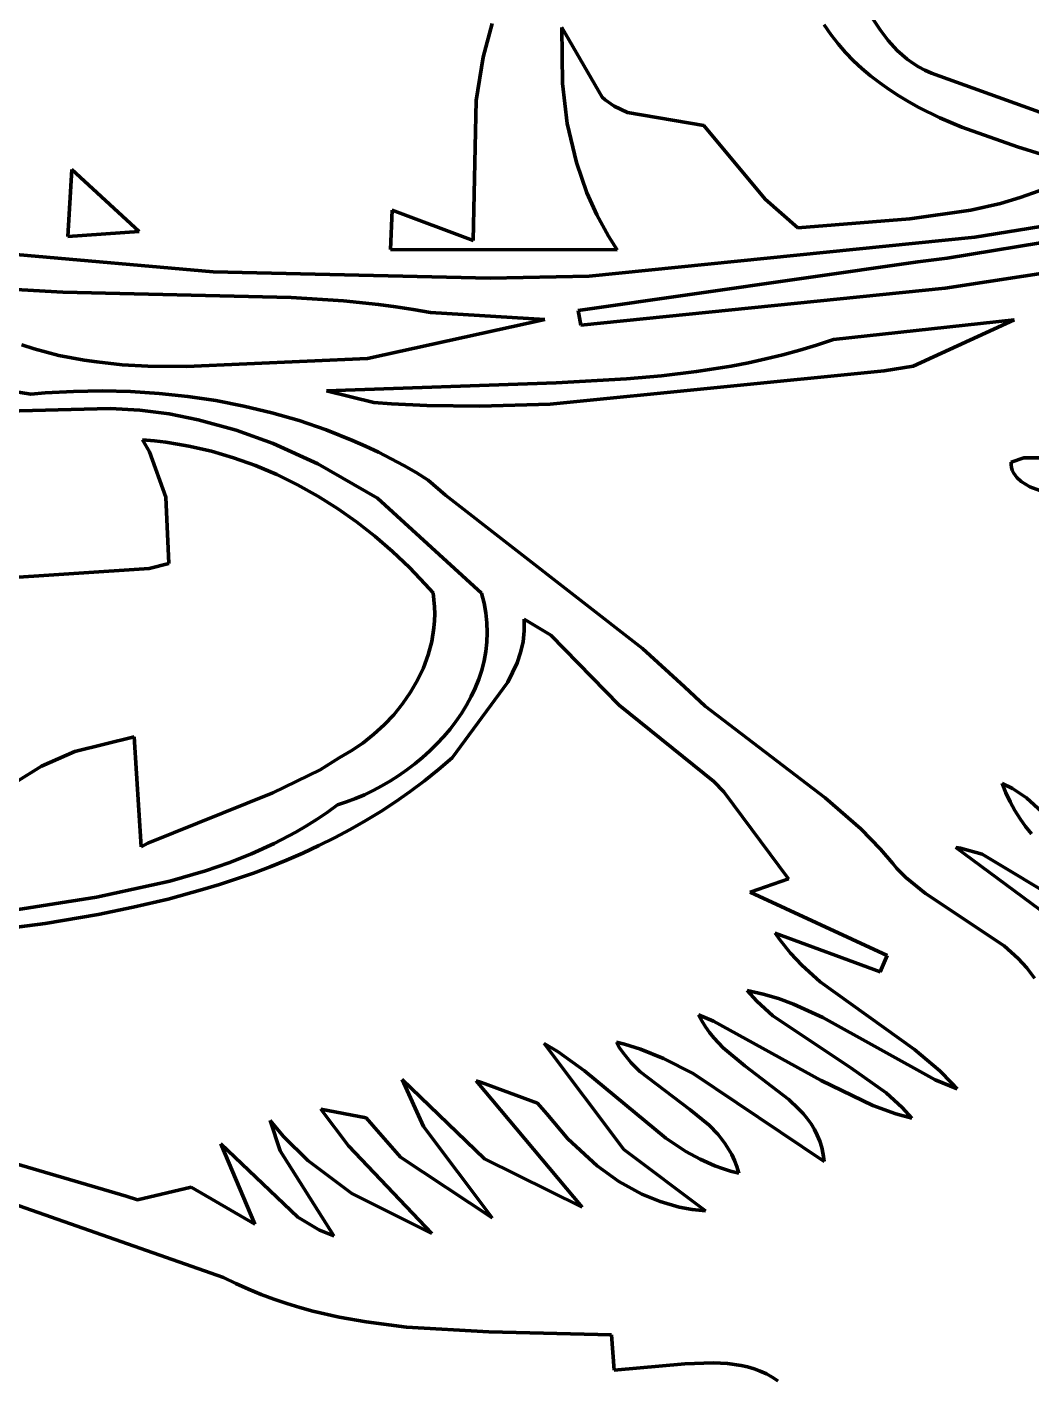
# Model space of a CAD drawing. Header units: millimetres. Extents: x 0 to 7.9, y 0 to 11.
# Drawn here: x 3.928 to 4.8, y 8.163 to 9.336 of the extents above; entities that cross this region are included whole.
import ezdxf

# ---------------------------------------------------------------- set-up
doc = ezdxf.new("R2010")
doc.units = ezdxf.units.MM
doc.layers.add('color#020202ff', color=7, linetype='CONTINUOUS', lineweight=100)
doc.layers.add('color#fefefeff', color=7, linetype='CONTINUOUS', lineweight=100)

msp = doc.modelspace()

# ---------------------------------------------------------------- linework, layer by layer
at = {"layer": 'color#020202ff'}
for p, q in [((4.6627, 9.3437), (4.669, 9.3339)), ((4.3317, 9.3395), (4.3241, 9.3102)), ((4.3928, 9.2873), (4.3922, 9.3362)), ((4.3922, 9.3362), (4.4275, 9.2756)), ((4.6262, 9.3299), (4.6204, 9.3383)), ((4.6324, 9.3219), (4.6262, 9.3299)), ((4.669, 9.3339), (4.676, 9.3247)), ((4.6389, 9.3143), (4.6324, 9.3219)), ((4.676, 9.3247), (4.6838, 9.3162)), ((4.6838, 9.3162), (4.6881, 9.3123)), ((4.3241, 9.3102), (4.318, 9.2728)), ((4.6459, 9.3072), (4.6389, 9.3143)), ((4.6531, 9.3004), (4.6459, 9.3072)), ((4.6881, 9.3123), (4.6926, 9.3086)), ((4.6926, 9.3086), (4.6974, 9.3052)), ((4.6974, 9.3052), (4.7024, 9.302)), ((4.6607, 9.294), (4.6531, 9.3004)), ((4.6686, 9.2879), (4.6607, 9.294)), ((4.7024, 9.302), (4.7078, 9.299)), ((4.7078, 9.299), (4.7135, 9.2964)), ((4.7135, 9.2964), (4.8607, 9.2434)), ((4.3971, 9.2526), (4.3928, 9.2873)), ((4.6768, 9.2822), (4.6686, 9.2879)), ((4.6852, 9.2767), (4.6768, 9.2822)), ((4.318, 9.2728), (4.3152, 9.1512)), ((4.4275, 9.2756), (4.43, 9.2733)), ((4.43, 9.2733), (4.4379, 9.2676)), ((4.6938, 9.2716), (4.6852, 9.2767)), ((4.7027, 9.2667), (4.6938, 9.2716)), ((4.4379, 9.2676), (4.4493, 9.2623)), ((4.4493, 9.2623), (4.5157, 9.2509)), ((4.721, 9.2577), (4.7027, 9.2667)), ((4.7399, 9.2496), (4.721, 9.2577)), ((4.405, 9.2187), (4.3971, 9.2526)), ((4.5157, 9.2509), (4.5692, 9.1869)), ((4.7885, 9.2323), (4.7399, 9.2496)), ((4.8467, 9.2144), (4.7885, 9.2323)), ((3.9665, 9.2126), (3.9631, 9.1544)), ((4.0249, 9.1588), (3.9665, 9.2126)), ((4.4141, 9.1924), (4.405, 9.2187)), ((4.4227, 9.1733), (4.4141, 9.1924)), ((4.7737, 9.1833), (4.7906, 9.1883)), ((4.7906, 9.1883), (4.8071, 9.1943)), ((4.245, 9.1773), (4.2434, 9.1433)), ((4.3152, 9.1512), (4.245, 9.1773)), ((4.5692, 9.1869), (4.5974, 9.1622)), ((4.6949, 9.1699), (4.7478, 9.1774)), ((4.7478, 9.1774), (4.7737, 9.1833)), ((4.4328, 9.1549), (4.4227, 9.1733)), ((4.5974, 9.1622), (4.6949, 9.1699)), ((4.7272, 9.1356), (4.9549, 9.1735)), ((4.8176, 9.1648), (4.7512, 9.1539)), ((3.9631, 9.1544), (4.0249, 9.1588)), ((4.7512, 9.1539), (4.416, 9.1202)), ((4.4405, 9.1431), (4.4328, 9.1549)), ((5.0103, 9.1531), (4.7254, 9.1096)), ((4.2434, 9.1433), (4.4405, 9.1431)), ((4.0894, 9.1238), (3.9182, 9.1389)), ((4.4065, 9.0903), (4.7017, 9.1324)), ((4.7017, 9.1324), (4.7272, 9.1356)), ((4.3301, 9.1184), (4.0894, 9.1238)), ((4.416, 9.1202), (4.3301, 9.1184)), ((3.9128, 9.1089), (3.9585, 9.1061)), ((3.9585, 9.1061), (4.1571, 9.1016)), ((4.7254, 9.1096), (4.4088, 9.0774)), ((4.1571, 9.1016), (4.2027, 9.0986)), ((4.2027, 9.0986), (4.233, 9.0954)), ((4.233, 9.0954), (4.2481, 9.0934)), ((4.2481, 9.0934), (4.2631, 9.0911)), ((4.3776, 9.0825), (4.2235, 9.0486)), ((4.2631, 9.0911), (4.2782, 9.0884)), ((4.2782, 9.0884), (4.3776, 9.0825)), ((4.4088, 9.0774), (4.4065, 9.0903)), ((4.6284, 9.065), (4.7854, 9.0821)), ((4.7854, 9.0821), (4.6977, 9.0418)), ((3.9338, 9.057), (3.9231, 9.0604)), ((4.5991, 9.0558), (4.6138, 9.0602)), ((4.6138, 9.0602), (4.6284, 9.065)), ((3.9445, 9.054), (3.9338, 9.057)), ((3.9553, 9.0513), (3.9445, 9.054)), ((3.9662, 9.0491), (3.9553, 9.0513)), ((3.9772, 9.0472), (3.9662, 9.0491)), ((3.9882, 9.0456), (3.9772, 9.0472)), ((4.2235, 9.0486), (4.0662, 9.0416)), ((4.5546, 9.0449), (4.5695, 9.0482)), ((4.5695, 9.0482), (4.5843, 9.0518)), ((4.5843, 9.0518), (4.5991, 9.0558)), ((3.796, 9.0389), (3.9309, 9.0176)), ((4.0103, 9.0432), (3.9882, 9.0456)), ((4.0326, 9.042), (4.0103, 9.0432)), ((4.0662, 9.0416), (4.0326, 9.042)), ((4.6725, 9.038), (4.3823, 9.009)), ((4.4791, 9.0335), (4.5095, 9.0372)), ((4.5095, 9.0372), (4.5396, 9.042)), ((4.5396, 9.042), (4.5546, 9.0449)), ((4.6977, 9.0418), (4.6725, 9.038)), ((4.1879, 9.0205), (4.3873, 9.0274)), ((4.3873, 9.0274), (4.4486, 9.0308)), ((4.4486, 9.0308), (4.4791, 9.0335)), ((3.9309, 9.0176), (3.9432, 9.0187)), ((3.9432, 9.0187), (3.968, 9.02)), ((3.968, 9.02), (3.9928, 9.0204)), ((3.9928, 9.0204), (4.0176, 9.0198)), ((4.0176, 9.0198), (4.0424, 9.0182)), ((4.0424, 9.0182), (4.0672, 9.0156)), ((4.0672, 9.0156), (4.0917, 9.012)), ((4.0917, 9.012), (4.1161, 9.0073)), ((4.2289, 9.0103), (4.1879, 9.0205)), ((3.9999, 9.0052), (3.7267, 8.9979)), ((4.0257, 9.0037), (3.9999, 9.0052)), ((4.0511, 9.0004), (4.0257, 9.0037)), ((4.0763, 8.9954), (4.0511, 9.0004)), ((4.1161, 9.0073), (4.1402, 9.0015)), ((4.1402, 9.0015), (4.1641, 8.9946)), ((4.2443, 9.0092), (4.2289, 9.0103)), ((4.275, 9.0078), (4.2443, 9.0092)), ((4.321, 9.0072), (4.275, 9.0078)), ((4.3823, 9.009), (4.321, 9.0072)), ((4.1092, 8.9863), (4.0763, 8.9954)), ((4.1641, 8.9946), (4.1875, 8.9866)), ((4.0339, 8.9676), (4.028, 8.9778)), ((4.028, 8.9778), (4.0382, 8.977)), ((4.0382, 8.977), (4.0482, 8.9758)), ((4.1414, 8.9747), (4.1092, 8.9863)), ((4.1875, 8.9866), (4.2105, 8.9774)), ((4.2105, 8.9774), (4.2218, 8.9724)), ((4.0481, 8.9281), (4.0339, 8.9676)), ((4.0482, 8.9758), (4.0582, 8.9743)), ((4.0582, 8.9743), (4.0682, 8.9725)), ((4.0682, 8.9725), (4.0878, 8.968)), ((4.0878, 8.968), (4.1071, 8.9624)), ((4.1803, 8.957), (4.1414, 8.9747)), ((4.2218, 8.9724), (4.233, 8.9671)), ((4.233, 8.9671), (4.2441, 8.9615)), ((4.1071, 8.9624), (4.1261, 8.9556)), ((4.1261, 8.9556), (4.1446, 8.9477)), ((4.2321, 8.9272), (4.1803, 8.957)), ((4.2441, 8.9615), (4.255, 8.9556)), ((4.255, 8.9556), (4.2657, 8.9495)), ((4.7828, 8.9561), (4.7829, 8.9585)), ((4.7831, 8.9538), (4.7828, 8.9561)), ((4.7829, 8.9585), (4.7938, 8.9623)), ((4.7838, 8.9516), (4.7831, 8.9538)), ((4.7938, 8.9623), (4.8106, 8.9623)), ((4.1446, 8.9477), (4.1627, 8.9388)), ((4.2657, 8.9495), (4.2763, 8.943)), ((4.2763, 8.943), (4.2912, 8.93)), ((4.7848, 8.9494), (4.7838, 8.9516)), ((4.7877, 8.9453), (4.7848, 8.9494)), ((4.7917, 8.9417), (4.7877, 8.9453)), ((4.7992, 8.9371), (4.7917, 8.9417)), ((4.1627, 8.9388), (4.1803, 8.929)), ((4.2912, 8.93), (4.4625, 8.7967)), ((4.8079, 8.9338), (4.7992, 8.9371)), ((4.0508, 8.8706), (4.0481, 8.9281)), ((4.1803, 8.929), (4.1974, 8.9182)), ((4.1974, 8.9182), (4.214, 8.9066)), ((4.3224, 8.8449), (4.2321, 8.9272)), ((4.214, 8.9066), (4.2299, 8.8942)), ((4.2299, 8.8942), (4.2452, 8.881)), ((4.0337, 8.8663), (4.0508, 8.8706)), ((4.2452, 8.881), (4.2598, 8.8671)), ((3.8828, 8.8562), (4.0337, 8.8663)), ((4.2598, 8.8671), (4.2737, 8.8526)), ((4.2737, 8.8526), (4.2804, 8.8451)), ((4.2804, 8.8451), (4.2812, 8.8389)), ((4.2812, 8.8389), (4.2817, 8.8328)), ((4.3247, 8.8362), (4.3224, 8.8449)), ((4.3263, 8.8276), (4.3247, 8.8362)), ((4.2817, 8.8328), (4.2819, 8.8267)), ((4.2819, 8.8267), (4.2817, 8.8207)), ((4.3272, 8.8191), (4.3263, 8.8276)), ((4.2812, 8.8147), (4.2793, 8.8028)), ((4.2817, 8.8207), (4.2812, 8.8147)), ((4.3275, 8.8106), (4.3272, 8.8191)), ((4.3596, 8.8121), (4.3586, 8.8025)), ((4.3829, 8.8083), (4.3596, 8.8221)), ((4.3596, 8.8221), (4.3596, 8.8121)), ((4.2793, 8.8028), (4.2762, 8.7913)), ((4.3262, 8.794), (4.3271, 8.8023)), ((4.3271, 8.8023), (4.3275, 8.8106)), ((4.3586, 8.8025), (4.3565, 8.7933)), ((4.4423, 8.7476), (4.3829, 8.8083)), ((4.2762, 8.7913), (4.2721, 8.78)), ((4.3247, 8.7859), (4.3262, 8.794)), ((4.3565, 8.7933), (4.3536, 8.7844)), ((4.4625, 8.7967), (4.499, 8.7635)), ((4.2721, 8.78), (4.2669, 8.7691)), ((4.3201, 8.7701), (4.3227, 8.7779)), ((4.3227, 8.7779), (4.3247, 8.7859)), ((4.3536, 8.7844), (4.3455, 8.7675)), ((4.2669, 8.7691), (4.2609, 8.7587)), ((4.3455, 8.7675), (4.2969, 8.7019)), ((4.317, 8.7624), (4.3201, 8.7701)), ((4.2609, 8.7587), (4.2539, 8.7487)), ((4.3095, 8.7475), (4.3135, 8.7549)), ((4.3135, 8.7549), (4.317, 8.7624)), ((4.499, 8.7635), (4.517, 8.7467)), ((4.2539, 8.7487), (4.2463, 8.7392)), ((4.3051, 8.7404), (4.3095, 8.7475)), ((4.5245, 8.6811), (4.4423, 8.7476)), ((4.517, 8.7467), (4.6212, 8.6669)), ((4.2379, 8.7304), (4.2289, 8.7222)), ((4.2463, 8.7392), (4.2379, 8.7304)), ((4.2952, 8.7267), (4.3003, 8.7334)), ((4.3003, 8.7334), (4.3051, 8.7404)), ((4.0206, 8.7199), (3.969, 8.7072)), ((4.0267, 8.6245), (4.0206, 8.7199)), ((4.2289, 8.7222), (4.2193, 8.7146)), ((4.2838, 8.7139), (4.2897, 8.7202)), ((4.2897, 8.7202), (4.2952, 8.7267)), ((3.969, 8.7072), (3.94, 8.6945)), ((4.2093, 8.7078), (4.1989, 8.7019)), ((4.2193, 8.7146), (4.2093, 8.7078)), ((4.2713, 8.7021), (4.2777, 8.7078)), ((4.2777, 8.7078), (4.2838, 8.7139)), ((3.94, 8.6945), (3.9178, 8.6805)), ((4.1989, 8.7019), (4.1823, 8.6913)), ((4.2577, 8.6913), (4.2646, 8.6965)), ((4.2646, 8.6965), (4.2713, 8.7021)), ((4.2969, 8.7019), (4.2851, 8.6916)), ((4.1823, 8.6913), (4.1413, 8.6715)), ((4.2433, 8.6817), (4.2506, 8.6863)), ((4.2506, 8.6863), (4.2577, 8.6913)), ((4.2851, 8.6916), (4.2729, 8.6818)), ((4.1413, 8.6715), (4.0325, 8.6276)), ((4.2207, 8.6697), (4.2284, 8.6734)), ((4.2284, 8.6734), (4.2359, 8.6774)), ((4.2359, 8.6774), (4.2433, 8.6817)), ((4.2606, 8.6725), (4.2479, 8.6636)), ((4.2729, 8.6818), (4.2606, 8.6725)), ((4.533, 8.6722), (4.5245, 8.6811)), ((4.5894, 8.5967), (4.533, 8.6722)), ((4.775, 8.6796), (4.7839, 8.6751)), ((4.7783, 8.6713), (4.775, 8.6796)), ((4.782, 8.6634), (4.7783, 8.6713)), ((4.7839, 8.6751), (4.7962, 8.6671)), ((4.1885, 8.6544), (4.1973, 8.6608)), ((4.1973, 8.6608), (4.2052, 8.6634)), ((4.2052, 8.6634), (4.213, 8.6664)), ((4.213, 8.6664), (4.2207, 8.6697)), ((4.2479, 8.6636), (4.235, 8.6552)), ((4.6212, 8.6669), (4.6521, 8.6402)), ((4.7861, 8.656), (4.782, 8.6634)), ((4.7962, 8.6671), (4.85, 8.6175)), ((4.1704, 8.6427), (4.1796, 8.6484)), ((4.1796, 8.6484), (4.1885, 8.6544)), ((4.235, 8.6552), (4.2219, 8.6472)), ((4.7906, 8.6489), (4.7861, 8.656)), ((4.7954, 8.6422), (4.7906, 8.6489)), ((4.1422, 8.6273), (4.1612, 8.6373)), ((4.1612, 8.6373), (4.1704, 8.6427)), ((4.2085, 8.6395), (4.1949, 8.6323)), ((4.2219, 8.6472), (4.2085, 8.6395)), ((4.6521, 8.6402), (4.6692, 8.6225)), ((4.8006, 8.6358), (4.7954, 8.6422)), ((4.0325, 8.6276), (4.0267, 8.6245)), ((4.1227, 8.6185), (4.1422, 8.6273)), ((4.1811, 8.6255), (4.1672, 8.619)), ((4.1949, 8.6323), (4.1811, 8.6255)), ((4.1028, 8.6106), (4.1227, 8.6185)), ((4.153, 8.6129), (4.1387, 8.6071)), ((4.1672, 8.619), (4.153, 8.6129)), ((4.6692, 8.6225), (4.6799, 8.6099)), ((4.9178, 8.4886), (4.7347, 8.6239)), ((4.7347, 8.6239), (4.7387, 8.6233)), ((4.7387, 8.6233), (4.7578, 8.6182)), ((4.7578, 8.6182), (4.8352, 8.5713)), ((4.0515, 8.5945), (4.0825, 8.6036)), ((4.0825, 8.6036), (4.1028, 8.6106)), ((4.1243, 8.6017), (4.1097, 8.5966)), ((4.1387, 8.6071), (4.1243, 8.6017)), ((4.6799, 8.6099), (4.6835, 8.6057)), ((4.6835, 8.6057), (4.6913, 8.5979)), ((3.988, 8.5807), (4.0515, 8.5945)), ((4.0949, 8.5918), (4.0801, 8.5873)), ((4.1097, 8.5966), (4.0949, 8.5918)), ((4.5559, 8.585), (4.5894, 8.5967)), ((4.6913, 8.5979), (4.7083, 8.584)), ((3.9029, 8.5673), (3.988, 8.5807)), ((4.0501, 8.5791), (4.0198, 8.572)), ((4.0801, 8.5873), (4.0501, 8.5791)), ((4.675, 8.5302), (4.5559, 8.585)), ((4.7083, 8.584), (4.7769, 8.5384)), ((3.9893, 8.5658), (3.9434, 8.558)), ((4.0198, 8.572), (3.9893, 8.5658)), ((3.9434, 8.558), (3.8823, 8.5501)), ((4.5821, 8.5435), (4.5778, 8.5495)), ((4.5778, 8.5495), (4.669, 8.516)), ((4.5911, 8.5322), (4.5821, 8.5435)), ((4.601, 8.5217), (4.5911, 8.5322)), ((4.669, 8.516), (4.675, 8.5302)), ((4.7769, 8.5384), (4.789, 8.5275)), ((4.6169, 8.5073), (4.601, 8.5217)), ((4.789, 8.5275), (4.7964, 8.5194)), ((4.7964, 8.5194), (4.8032, 8.5105)), ((4.6988, 8.4484), (4.6169, 8.5073)), ((4.5619, 8.4903), (4.5533, 8.4997)), ((4.5533, 8.4997), (4.5673, 8.4966)), ((4.5673, 8.4966), (4.5807, 8.4926)), ((4.5758, 8.4776), (4.5619, 8.4903)), ((4.5807, 8.4926), (4.5938, 8.4878)), ((4.5938, 8.4878), (4.6191, 8.4761)), ((4.5139, 8.4732), (4.5111, 8.4786)), ((4.5111, 8.4786), (4.5242, 8.473)), ((4.5171, 8.4681), (4.5139, 8.4732)), ((4.5242, 8.473), (4.6178, 8.4216)), ((4.6435, 8.4325), (4.5758, 8.4776)), ((4.6191, 8.4761), (4.7167, 8.4221)), ((4.5206, 8.4633), (4.5171, 8.4681)), ((4.5244, 8.4587), (4.5206, 8.4633)), ((4.4461, 8.3615), (4.377, 8.4537)), ((4.377, 8.4537), (4.3892, 8.4464)), ((4.4426, 8.45), (4.4398, 8.4549)), ((4.4398, 8.4549), (4.4469, 8.453)), ((4.4456, 8.4455), (4.4426, 8.45)), ((4.4469, 8.453), (4.4608, 8.4486)), ((4.4608, 8.4486), (4.4808, 8.4406)), ((4.5327, 8.45), (4.5244, 8.4587)), ((4.5513, 8.4344), (4.5327, 8.45)), ((4.7209, 8.4299), (4.6988, 8.4484)), ((4.3892, 8.4464), (4.4121, 8.4298)), ((4.4525, 8.437), (4.4456, 8.4455)), ((4.4601, 8.4293), (4.4525, 8.437)), ((4.4808, 8.4406), (4.5064, 8.4276)), ((4.4121, 8.4298), (4.4827, 8.3713)), ((4.5037, 8.3964), (4.4601, 8.4293)), ((4.5064, 8.4276), (4.6204, 8.3511)), ((4.5897, 8.405), (4.5513, 8.4344)), ((4.6741, 8.4107), (4.6435, 8.4325)), ((4.7311, 8.4196), (4.7209, 8.4299)), ((4.272, 8.3816), (4.2537, 8.4225)), ((4.2537, 8.4225), (4.3251, 8.3534)), ((4.4099, 8.3114), (4.3179, 8.4211)), ((4.3179, 8.4211), (4.3224, 8.4198)), ((4.3224, 8.4198), (4.3712, 8.4019)), ((4.6178, 8.4216), (4.6625, 8.3998)), ((4.7167, 8.4221), (4.736, 8.4142)), ((4.736, 8.4142), (4.7311, 8.4196)), ((4.3712, 8.4019), (4.3792, 8.3927)), ((4.5981, 8.397), (4.5897, 8.405)), ((4.688, 8.398), (4.6741, 8.4107)), ((4.2068, 8.3648), (4.1828, 8.3967)), ((4.1828, 8.3967), (4.2224, 8.3891)), ((4.3792, 8.3927), (4.3977, 8.3708)), ((4.5203, 8.3827), (4.5037, 8.3964)), ((4.602, 8.3928), (4.5981, 8.397)), ((4.6056, 8.3884), (4.602, 8.3928)), ((4.6625, 8.3998), (4.6827, 8.3925)), ((4.6827, 8.3925), (4.6966, 8.3887)), ((4.6966, 8.3887), (4.688, 8.398)), ((4.1475, 8.3603), (4.1387, 8.3868)), ((4.1387, 8.3868), (4.1503, 8.3729)), ((4.2224, 8.3891), (4.2281, 8.3824)), ((4.2281, 8.3824), (4.2521, 8.3548)), ((4.3317, 8.3023), (4.272, 8.3816)), ((4.5278, 8.375), (4.5203, 8.3827)), ((4.6089, 8.3838), (4.6056, 8.3884)), ((4.6118, 8.3791), (4.6089, 8.3838)), ((4.6144, 8.374), (4.6118, 8.3791)), ((4.1255, 8.2967), (4.096, 8.3665)), ((4.096, 8.3665), (4.1628, 8.3027)), ((4.1503, 8.3729), (4.1716, 8.3519)), ((4.3977, 8.3708), (4.4231, 8.3473)), ((4.4827, 8.3713), (4.5002, 8.3598)), ((4.5312, 8.3709), (4.5278, 8.375)), ((4.5344, 8.3666), (4.5312, 8.3709)), ((4.5373, 8.362), (4.5344, 8.3666)), ((4.6166, 8.3687), (4.6144, 8.374)), ((4.6183, 8.3632), (4.6166, 8.3687)), ((3.8644, 8.3648), (4.0136, 8.3212)), ((4.1943, 8.2865), (4.1475, 8.3603)), ((4.2793, 8.2885), (4.2068, 8.3648)), ((4.2521, 8.3548), (4.3317, 8.3023)), ((4.5172, 8.3082), (4.4461, 8.3615)), ((4.5002, 8.3598), (4.5125, 8.3531)), ((4.54, 8.3572), (4.5373, 8.362)), ((4.5424, 8.3521), (4.54, 8.3572)), ((4.6196, 8.3573), (4.6183, 8.3632)), ((4.6204, 8.3511), (4.6196, 8.3573)), ((4.0983, 8.2505), (3.8065, 8.3526)), ((4.1716, 8.3519), (4.2098, 8.3234)), ((4.3251, 8.3534), (4.4099, 8.3114)), ((4.4231, 8.3473), (4.4419, 8.3339)), ((4.5125, 8.3531), (4.5254, 8.3474)), ((4.5254, 8.3474), (4.5321, 8.345)), ((4.5321, 8.345), (4.539, 8.3428)), ((4.539, 8.3428), (4.5461, 8.341)), ((4.5444, 8.3467), (4.5424, 8.3521)), ((4.5461, 8.341), (4.5444, 8.3467)), ((4.4419, 8.3339), (4.462, 8.3228)), ((4.0136, 8.3212), (4.0235, 8.318)), ((4.0235, 8.318), (4.0703, 8.3288)), ((4.0703, 8.3288), (4.1255, 8.2967)), ((4.2098, 8.3234), (4.2793, 8.2885)), ((4.462, 8.3228), (4.4779, 8.3163)), ((4.4779, 8.3163), (4.4944, 8.3116)), ((4.4944, 8.3116), (4.5057, 8.3094)), ((4.5057, 8.3094), (4.5172, 8.3082)), ((4.1628, 8.3027), (4.1818, 8.2916)), ((4.1818, 8.2916), (4.1943, 8.2865)), ((4.1091, 8.2452), (4.0983, 8.2505)), ((4.12, 8.2402), (4.1091, 8.2452)), ((4.131, 8.2357), (4.12, 8.2402)), ((4.1421, 8.2316), (4.131, 8.2357)), ((4.1533, 8.2278), (4.1421, 8.2316)), ((4.1646, 8.2244), (4.1533, 8.2278)), ((4.176, 8.2213), (4.1646, 8.2244)), ((4.1989, 8.2161), (4.176, 8.2213)), ((4.2222, 8.2119), (4.1989, 8.2161)), ((4.2574, 8.2074), (4.2222, 8.2119)), ((4.3288, 8.2031), (4.2574, 8.2074)), ((4.4355, 8.2007), (4.3288, 8.2031)), ((4.4378, 8.1699), (4.4355, 8.2007)), ((4.4991, 8.1754), (4.4378, 8.1699)), ((4.5241, 8.1763), (4.4991, 8.1754)), ((4.5363, 8.1757), (4.5241, 8.1763)), ((4.5481, 8.174), (4.5363, 8.1757)), ((4.5538, 8.1727), (4.5481, 8.174)), ((4.5594, 8.1711), (4.5538, 8.1727)), ((4.5648, 8.1691), (4.5594, 8.1711)), ((4.5701, 8.1668), (4.5648, 8.1691)), ((4.5752, 8.164), (4.5701, 8.1668)), ((4.5801, 8.1608), (4.5752, 8.164))]:
    msp.add_line(p, q, dxfattribs=at)
at = {"layer": 'color#fefefeff'}
for p, q in [((4.669, 9.3339), (4.6627, 9.3437)), ((4.3241, 9.3102), (4.3317, 9.3395)), ((4.4275, 9.2756), (4.3922, 9.3362)), ((4.3922, 9.3362), (4.3928, 9.2873)), ((4.6204, 9.3383), (4.6262, 9.3299)), ((4.6262, 9.3299), (4.6324, 9.3219)), ((4.676, 9.3247), (4.669, 9.3339)), ((4.6324, 9.3219), (4.6389, 9.3143)), ((4.6838, 9.3162), (4.676, 9.3247)), ((4.6881, 9.3123), (4.6838, 9.3162)), ((4.318, 9.2728), (4.3241, 9.3102)), ((4.6389, 9.3143), (4.6459, 9.3072)), ((4.6459, 9.3072), (4.6531, 9.3004)), ((4.6926, 9.3086), (4.6881, 9.3123)), ((4.6974, 9.3052), (4.6926, 9.3086)), ((4.7024, 9.302), (4.6974, 9.3052)), ((4.6531, 9.3004), (4.6607, 9.294)), ((4.6607, 9.294), (4.6686, 9.2879)), ((4.7078, 9.299), (4.7024, 9.302)), ((4.7135, 9.2964), (4.7078, 9.299)), ((4.8607, 9.2434), (4.7135, 9.2964)), ((4.3928, 9.2873), (4.3971, 9.2526)), ((4.6686, 9.2879), (4.6768, 9.2822)), ((4.6768, 9.2822), (4.6852, 9.2767)), ((4.3152, 9.1512), (4.318, 9.2728)), ((4.43, 9.2733), (4.4275, 9.2756)), ((4.4379, 9.2676), (4.43, 9.2733)), ((4.6852, 9.2767), (4.6938, 9.2716)), ((4.6938, 9.2716), (4.7027, 9.2667)), ((4.4493, 9.2623), (4.4379, 9.2676)), ((4.5157, 9.2509), (4.4493, 9.2623)), ((4.7027, 9.2667), (4.721, 9.2577)), ((4.721, 9.2577), (4.7399, 9.2496)), ((4.3971, 9.2526), (4.405, 9.2187)), ((4.5692, 9.1869), (4.5157, 9.2509)), ((4.7399, 9.2496), (4.7885, 9.2323)), ((4.7885, 9.2323), (4.8467, 9.2144)), ((3.9631, 9.1544), (3.9665, 9.2126)), ((3.9665, 9.2126), (4.0249, 9.1588)), ((4.405, 9.2187), (4.4141, 9.1924)), ((4.4141, 9.1924), (4.4227, 9.1733)), ((4.7906, 9.1883), (4.7737, 9.1833)), ((4.8071, 9.1943), (4.7906, 9.1883)), ((4.2434, 9.1433), (4.245, 9.1773)), ((4.245, 9.1773), (4.3152, 9.1512)), ((4.5974, 9.1622), (4.5692, 9.1869)), ((4.7478, 9.1774), (4.6949, 9.1699)), ((4.7737, 9.1833), (4.7478, 9.1774)), ((4.4227, 9.1733), (4.4328, 9.1549)), ((4.6949, 9.1699), (4.5974, 9.1622)), ((4.9549, 9.1735), (4.7272, 9.1356)), ((4.7512, 9.1539), (4.8176, 9.1648)), ((4.0249, 9.1588), (3.9631, 9.1544)), ((4.416, 9.1202), (4.7512, 9.1539)), ((4.4328, 9.1549), (4.4405, 9.1431)), ((4.7254, 9.1096), (5.0103, 9.1531)), ((4.4405, 9.1431), (4.2434, 9.1433)), ((3.9182, 9.1389), (4.0894, 9.1238)), ((4.7017, 9.1324), (4.4065, 9.0903)), ((4.7272, 9.1356), (4.7017, 9.1324)), ((4.0894, 9.1238), (4.3301, 9.1184)), ((4.3301, 9.1184), (4.416, 9.1202)), ((3.9585, 9.1061), (3.9128, 9.1089)), ((4.1571, 9.1016), (3.9585, 9.1061)), ((4.4088, 9.0774), (4.7254, 9.1096)), ((4.2027, 9.0986), (4.1571, 9.1016)), ((4.233, 9.0954), (4.2027, 9.0986)), ((4.2481, 9.0934), (4.233, 9.0954)), ((4.2631, 9.0911), (4.2481, 9.0934)), ((4.2235, 9.0486), (4.3776, 9.0825)), ((4.2782, 9.0884), (4.2631, 9.0911)), ((4.3776, 9.0825), (4.2782, 9.0884)), ((4.4065, 9.0903), (4.4088, 9.0774)), ((4.7854, 9.0821), (4.6284, 9.065)), ((4.6977, 9.0418), (4.7854, 9.0821)), ((3.9231, 9.0604), (3.9338, 9.057)), ((4.6138, 9.0602), (4.5991, 9.0558)), ((4.6284, 9.065), (4.6138, 9.0602)), ((3.9338, 9.057), (3.9445, 9.054)), ((3.9445, 9.054), (3.9553, 9.0513)), ((3.9553, 9.0513), (3.9662, 9.0491)), ((3.9662, 9.0491), (3.9772, 9.0472)), ((3.9772, 9.0472), (3.9882, 9.0456)), ((4.0662, 9.0416), (4.2235, 9.0486)), ((4.5695, 9.0482), (4.5546, 9.0449)), ((4.5843, 9.0518), (4.5695, 9.0482)), ((4.5991, 9.0558), (4.5843, 9.0518)), ((3.9309, 9.0176), (3.796, 9.0389)), ((3.9882, 9.0456), (4.0103, 9.0432)), ((4.0103, 9.0432), (4.0326, 9.042)), ((4.0326, 9.042), (4.0662, 9.0416)), ((4.3823, 9.009), (4.6725, 9.038)), ((4.5095, 9.0372), (4.4791, 9.0335)), ((4.5396, 9.042), (4.5095, 9.0372)), ((4.5546, 9.0449), (4.5396, 9.042)), ((4.6725, 9.038), (4.6977, 9.0418)), ((4.3873, 9.0274), (4.1879, 9.0205)), ((4.4486, 9.0308), (4.3873, 9.0274)), ((4.4791, 9.0335), (4.4486, 9.0308)), ((3.9432, 9.0187), (3.9309, 9.0176)), ((3.968, 9.02), (3.9432, 9.0187)), ((3.9928, 9.0204), (3.968, 9.02)), ((4.0176, 9.0198), (3.9928, 9.0204)), ((4.0424, 9.0182), (4.0176, 9.0198)), ((4.0672, 9.0156), (4.0424, 9.0182)), ((4.0917, 9.012), (4.0672, 9.0156)), ((4.1161, 9.0073), (4.0917, 9.012)), ((4.1879, 9.0205), (4.2289, 9.0103)), ((3.7267, 8.9979), (3.9999, 9.0052)), ((3.9999, 9.0052), (4.0257, 9.0037)), ((4.0257, 9.0037), (4.0511, 9.0004)), ((4.0511, 9.0004), (4.0763, 8.9954)), ((4.1402, 9.0015), (4.1161, 9.0073)), ((4.1641, 8.9946), (4.1402, 9.0015)), ((4.2289, 9.0103), (4.2443, 9.0092)), ((4.2443, 9.0092), (4.275, 9.0078)), ((4.275, 9.0078), (4.321, 9.0072)), ((4.321, 9.0072), (4.3823, 9.009)), ((4.0763, 8.9954), (4.1092, 8.9863)), ((4.1875, 8.9866), (4.1641, 8.9946)), ((4.0382, 8.977), (4.028, 8.9778)), ((4.028, 8.9778), (4.0339, 8.9676)), ((4.0482, 8.9758), (4.0382, 8.977)), ((4.1092, 8.9863), (4.1414, 8.9747)), ((4.2105, 8.9774), (4.1875, 8.9866)), ((4.2218, 8.9724), (4.2105, 8.9774)), ((4.0339, 8.9676), (4.0481, 8.9281)), ((4.0582, 8.9743), (4.0482, 8.9758)), ((4.0682, 8.9725), (4.0582, 8.9743)), ((4.0878, 8.968), (4.0682, 8.9725)), ((4.1071, 8.9624), (4.0878, 8.968)), ((4.1414, 8.9747), (4.1803, 8.957)), ((4.233, 8.9671), (4.2218, 8.9724)), ((4.2441, 8.9615), (4.233, 8.9671)), ((4.1261, 8.9556), (4.1071, 8.9624)), ((4.1446, 8.9477), (4.1261, 8.9556)), ((4.1803, 8.957), (4.2321, 8.9272)), ((4.255, 8.9556), (4.2441, 8.9615)), ((4.2657, 8.9495), (4.255, 8.9556)), ((4.7829, 8.9585), (4.7828, 8.9561)), ((4.7828, 8.9561), (4.7831, 8.9538)), ((4.7938, 8.9623), (4.7829, 8.9585)), ((4.7831, 8.9538), (4.7838, 8.9516)), ((4.8106, 8.9623), (4.7938, 8.9623)), ((4.1627, 8.9388), (4.1446, 8.9477)), ((4.2763, 8.943), (4.2657, 8.9495)), ((4.2912, 8.93), (4.2763, 8.943)), ((4.7838, 8.9516), (4.7848, 8.9494)), ((4.7848, 8.9494), (4.7877, 8.9453)), ((4.7877, 8.9453), (4.7917, 8.9417)), ((4.7917, 8.9417), (4.7992, 8.9371)), ((4.1803, 8.929), (4.1627, 8.9388)), ((4.4625, 8.7967), (4.2912, 8.93)), ((4.7992, 8.9371), (4.8079, 8.9338)), ((4.0481, 8.9281), (4.0508, 8.8706)), ((4.1974, 8.9182), (4.1803, 8.929)), ((4.214, 8.9066), (4.1974, 8.9182)), ((4.2321, 8.9272), (4.3224, 8.8449)), ((4.2299, 8.8942), (4.214, 8.9066)), ((4.2452, 8.881), (4.2299, 8.8942)), ((4.0508, 8.8706), (4.0337, 8.8663)), ((4.2598, 8.8671), (4.2452, 8.881)), ((4.0337, 8.8663), (3.8828, 8.8562)), ((4.2737, 8.8526), (4.2598, 8.8671)), ((4.2804, 8.8451), (4.2737, 8.8526)), ((4.2812, 8.8389), (4.2804, 8.8451)), ((4.2817, 8.8328), (4.2812, 8.8389)), ((4.3224, 8.8449), (4.3247, 8.8362)), ((4.3247, 8.8362), (4.3263, 8.8276)), ((4.2819, 8.8267), (4.2817, 8.8328)), ((4.2817, 8.8207), (4.2819, 8.8267)), ((4.3263, 8.8276), (4.3272, 8.8191)), ((4.2793, 8.8028), (4.2812, 8.8147)), ((4.2812, 8.8147), (4.2817, 8.8207)), ((4.3272, 8.8191), (4.3275, 8.8106)), ((4.3586, 8.8025), (4.3596, 8.8121)), ((4.3596, 8.8121), (4.3596, 8.8221)), ((4.3596, 8.8221), (4.3829, 8.8083)), ((4.2762, 8.7913), (4.2793, 8.8028)), ((4.3271, 8.8023), (4.3262, 8.794)), ((4.3275, 8.8106), (4.3271, 8.8023)), ((4.3565, 8.7933), (4.3586, 8.8025)), ((4.3829, 8.8083), (4.4423, 8.7476)), ((4.2721, 8.78), (4.2762, 8.7913)), ((4.3262, 8.794), (4.3247, 8.7859)), ((4.3536, 8.7844), (4.3565, 8.7933)), ((4.499, 8.7635), (4.4625, 8.7967)), ((4.2669, 8.7691), (4.2721, 8.78)), ((4.3227, 8.7779), (4.3201, 8.7701)), ((4.3247, 8.7859), (4.3227, 8.7779)), ((4.3455, 8.7675), (4.3536, 8.7844)), ((4.2609, 8.7587), (4.2669, 8.7691)), ((4.2969, 8.7019), (4.3455, 8.7675)), ((4.3201, 8.7701), (4.317, 8.7624)), ((4.2539, 8.7487), (4.2609, 8.7587)), ((4.3135, 8.7549), (4.3095, 8.7475)), ((4.317, 8.7624), (4.3135, 8.7549)), ((4.517, 8.7467), (4.499, 8.7635)), ((4.2463, 8.7392), (4.2539, 8.7487)), ((4.3095, 8.7475), (4.3051, 8.7404)), ((4.4423, 8.7476), (4.5245, 8.6811)), ((4.6212, 8.6669), (4.517, 8.7467)), ((4.2289, 8.7222), (4.2379, 8.7304)), ((4.2379, 8.7304), (4.2463, 8.7392)), ((4.3003, 8.7334), (4.2952, 8.7267)), ((4.3051, 8.7404), (4.3003, 8.7334)), ((3.969, 8.7072), (4.0206, 8.7199)), ((4.0206, 8.7199), (4.0267, 8.6245)), ((4.2193, 8.7146), (4.2289, 8.7222)), ((4.2897, 8.7202), (4.2838, 8.7139)), ((4.2952, 8.7267), (4.2897, 8.7202)), ((3.94, 8.6945), (3.969, 8.7072)), ((4.1989, 8.7019), (4.2093, 8.7078)), ((4.2093, 8.7078), (4.2193, 8.7146)), ((4.2777, 8.7078), (4.2713, 8.7021)), ((4.2838, 8.7139), (4.2777, 8.7078)), ((3.9178, 8.6805), (3.94, 8.6945)), ((4.1823, 8.6913), (4.1989, 8.7019)), ((4.2646, 8.6965), (4.2577, 8.6913)), ((4.2713, 8.7021), (4.2646, 8.6965)), ((4.2851, 8.6916), (4.2969, 8.7019)), ((4.1413, 8.6715), (4.1823, 8.6913)), ((4.2506, 8.6863), (4.2433, 8.6817)), ((4.2577, 8.6913), (4.2506, 8.6863)), ((4.2729, 8.6818), (4.2851, 8.6916)), ((4.0325, 8.6276), (4.1413, 8.6715)), ((4.2284, 8.6734), (4.2207, 8.6697)), ((4.2359, 8.6774), (4.2284, 8.6734)), ((4.2433, 8.6817), (4.2359, 8.6774)), ((4.2479, 8.6636), (4.2606, 8.6725)), ((4.2606, 8.6725), (4.2729, 8.6818)), ((4.5245, 8.6811), (4.533, 8.6722)), ((4.533, 8.6722), (4.5894, 8.5967)), ((4.775, 8.6796), (4.7783, 8.6713)), ((4.7839, 8.6751), (4.775, 8.6796)), ((4.7783, 8.6713), (4.782, 8.6634)), ((4.7962, 8.6671), (4.7839, 8.6751)), ((4.1973, 8.6608), (4.1885, 8.6544)), ((4.2052, 8.6634), (4.1973, 8.6608)), ((4.213, 8.6664), (4.2052, 8.6634)), ((4.2207, 8.6697), (4.213, 8.6664)), ((4.235, 8.6552), (4.2479, 8.6636)), ((4.6521, 8.6402), (4.6212, 8.6669)), ((4.782, 8.6634), (4.7861, 8.656)), ((4.85, 8.6175), (4.7962, 8.6671)), ((4.1796, 8.6484), (4.1704, 8.6427)), ((4.1885, 8.6544), (4.1796, 8.6484)), ((4.2219, 8.6472), (4.235, 8.6552)), ((4.7861, 8.656), (4.7906, 8.6489)), ((4.7906, 8.6489), (4.7954, 8.6422)), ((4.1612, 8.6373), (4.1422, 8.6273)), ((4.1704, 8.6427), (4.1612, 8.6373)), ((4.1949, 8.6323), (4.2085, 8.6395)), ((4.2085, 8.6395), (4.2219, 8.6472)), ((4.6692, 8.6225), (4.6521, 8.6402)), ((4.7954, 8.6422), (4.8006, 8.6358)), ((4.0267, 8.6245), (4.0325, 8.6276)), ((4.1422, 8.6273), (4.1227, 8.6185)), ((4.1672, 8.619), (4.1811, 8.6255)), ((4.1811, 8.6255), (4.1949, 8.6323)), ((4.1227, 8.6185), (4.1028, 8.6106)), ((4.1387, 8.6071), (4.153, 8.6129)), ((4.153, 8.6129), (4.1672, 8.619)), ((4.6799, 8.6099), (4.6692, 8.6225)), ((4.7387, 8.6233), (4.7347, 8.6239)), ((4.7347, 8.6239), (4.9178, 8.4886)), ((4.7578, 8.6182), (4.7387, 8.6233)), ((4.8352, 8.5713), (4.7578, 8.6182)), ((4.0825, 8.6036), (4.0515, 8.5945)), ((4.1028, 8.6106), (4.0825, 8.6036)), ((4.1097, 8.5966), (4.1243, 8.6017)), ((4.1243, 8.6017), (4.1387, 8.6071)), ((4.6835, 8.6057), (4.6799, 8.6099)), ((4.6913, 8.5979), (4.6835, 8.6057)), ((4.0515, 8.5945), (3.988, 8.5807)), ((4.0801, 8.5873), (4.0949, 8.5918)), ((4.0949, 8.5918), (4.1097, 8.5966)), ((4.5894, 8.5967), (4.5559, 8.585)), ((4.7083, 8.584), (4.6913, 8.5979)), ((3.988, 8.5807), (3.9029, 8.5673)), ((4.0198, 8.572), (4.0501, 8.5791)), ((4.0501, 8.5791), (4.0801, 8.5873)), ((4.5559, 8.585), (4.675, 8.5302)), ((4.7769, 8.5384), (4.7083, 8.584)), ((3.9434, 8.558), (3.9893, 8.5658)), ((3.9893, 8.5658), (4.0198, 8.572)), ((3.8823, 8.5501), (3.9434, 8.558)), ((4.669, 8.516), (4.5778, 8.5495)), ((4.5778, 8.5495), (4.5821, 8.5435)), ((4.5821, 8.5435), (4.5911, 8.5322)), ((4.5911, 8.5322), (4.601, 8.5217)), ((4.675, 8.5302), (4.669, 8.516)), ((4.789, 8.5275), (4.7769, 8.5384)), ((4.601, 8.5217), (4.6169, 8.5073)), ((4.7964, 8.5194), (4.789, 8.5275)), ((4.8032, 8.5105), (4.7964, 8.5194)), ((4.6169, 8.5073), (4.6988, 8.4484)), ((4.5673, 8.4966), (4.5533, 8.4997)), ((4.5533, 8.4997), (4.5619, 8.4903)), ((4.5807, 8.4926), (4.5673, 8.4966)), ((4.5619, 8.4903), (4.5758, 8.4776)), ((4.5938, 8.4878), (4.5807, 8.4926)), ((4.6191, 8.4761), (4.5938, 8.4878)), ((4.5242, 8.473), (4.5111, 8.4786)), ((4.5111, 8.4786), (4.5139, 8.4732)), ((4.5139, 8.4732), (4.5171, 8.4681)), ((4.6178, 8.4216), (4.5242, 8.473)), ((4.5758, 8.4776), (4.6435, 8.4325)), ((4.7167, 8.4221), (4.6191, 8.4761)), ((4.5171, 8.4681), (4.5206, 8.4633)), ((4.5206, 8.4633), (4.5244, 8.4587)), ((4.3892, 8.4464), (4.377, 8.4537)), ((4.377, 8.4537), (4.4461, 8.3615)), ((4.4469, 8.453), (4.4398, 8.4549)), ((4.4398, 8.4549), (4.4426, 8.45)), ((4.4426, 8.45), (4.4456, 8.4455)), ((4.4608, 8.4486), (4.4469, 8.453)), ((4.4808, 8.4406), (4.4608, 8.4486)), ((4.5244, 8.4587), (4.5327, 8.45)), ((4.5327, 8.45), (4.5513, 8.4344)), ((4.6988, 8.4484), (4.7209, 8.4299)), ((4.4121, 8.4298), (4.3892, 8.4464)), ((4.4456, 8.4455), (4.4525, 8.437)), ((4.4525, 8.437), (4.4601, 8.4293)), ((4.5064, 8.4276), (4.4808, 8.4406)), ((4.4827, 8.3713), (4.4121, 8.4298)), ((4.4601, 8.4293), (4.5037, 8.3964)), ((4.6204, 8.3511), (4.5064, 8.4276)), ((4.5513, 8.4344), (4.5897, 8.405)), ((4.6435, 8.4325), (4.6741, 8.4107)), ((4.7209, 8.4299), (4.7311, 8.4196)), ((4.3251, 8.3534), (4.2537, 8.4225)), ((4.2537, 8.4225), (4.272, 8.3816)), ((4.3224, 8.4198), (4.3179, 8.4211)), ((4.3179, 8.4211), (4.4099, 8.3114)), ((4.3712, 8.4019), (4.3224, 8.4198)), ((4.6625, 8.3998), (4.6178, 8.4216)), ((4.736, 8.4142), (4.7167, 8.4221)), ((4.7311, 8.4196), (4.736, 8.4142)), ((4.3792, 8.3927), (4.3712, 8.4019)), ((4.5897, 8.405), (4.5981, 8.397)), ((4.6741, 8.4107), (4.688, 8.398)), ((4.2224, 8.3891), (4.1828, 8.3967)), ((4.1828, 8.3967), (4.2068, 8.3648)), ((4.3977, 8.3708), (4.3792, 8.3927)), ((4.5037, 8.3964), (4.5203, 8.3827)), ((4.5981, 8.397), (4.602, 8.3928)), ((4.602, 8.3928), (4.6056, 8.3884)), ((4.6827, 8.3925), (4.6625, 8.3998)), ((4.6966, 8.3887), (4.6827, 8.3925)), ((4.688, 8.398), (4.6966, 8.3887)), ((4.1503, 8.3729), (4.1387, 8.3868)), ((4.1387, 8.3868), (4.1475, 8.3603)), ((4.2281, 8.3824), (4.2224, 8.3891)), ((4.2521, 8.3548), (4.2281, 8.3824)), ((4.272, 8.3816), (4.3317, 8.3023)), ((4.5203, 8.3827), (4.5278, 8.375)), ((4.6056, 8.3884), (4.6089, 8.3838)), ((4.6089, 8.3838), (4.6118, 8.3791)), ((4.6118, 8.3791), (4.6144, 8.374)), ((4.1628, 8.3027), (4.096, 8.3665)), ((4.096, 8.3665), (4.1255, 8.2967)), ((4.1716, 8.3519), (4.1503, 8.3729)), ((4.4231, 8.3473), (4.3977, 8.3708)), ((4.5002, 8.3598), (4.4827, 8.3713)), ((4.5278, 8.375), (4.5312, 8.3709)), ((4.5312, 8.3709), (4.5344, 8.3666)), ((4.5344, 8.3666), (4.5373, 8.362)), ((4.6144, 8.374), (4.6166, 8.3687)), ((4.6166, 8.3687), (4.6183, 8.3632)), ((4.0136, 8.3212), (3.8644, 8.3648)), ((4.1475, 8.3603), (4.1943, 8.2865)), ((4.2068, 8.3648), (4.2793, 8.2885)), ((4.3317, 8.3023), (4.2521, 8.3548)), ((4.4461, 8.3615), (4.5172, 8.3082)), ((4.5125, 8.3531), (4.5002, 8.3598)), ((4.5373, 8.362), (4.54, 8.3572)), ((4.54, 8.3572), (4.5424, 8.3521)), ((4.6183, 8.3632), (4.6196, 8.3573)), ((4.6196, 8.3573), (4.6204, 8.3511)), ((3.8065, 8.3526), (4.0983, 8.2505)), ((4.2098, 8.3234), (4.1716, 8.3519)), ((4.4099, 8.3114), (4.3251, 8.3534)), ((4.4419, 8.3339), (4.4231, 8.3473)), ((4.5254, 8.3474), (4.5125, 8.3531)), ((4.5321, 8.345), (4.5254, 8.3474)), ((4.539, 8.3428), (4.5321, 8.345)), ((4.5461, 8.341), (4.539, 8.3428)), ((4.5424, 8.3521), (4.5444, 8.3467)), ((4.5444, 8.3467), (4.5461, 8.341)), ((4.462, 8.3228), (4.4419, 8.3339)), ((4.0235, 8.318), (4.0136, 8.3212)), ((4.0703, 8.3288), (4.0235, 8.318)), ((4.1255, 8.2967), (4.0703, 8.3288)), ((4.2793, 8.2885), (4.2098, 8.3234)), ((4.4779, 8.3163), (4.462, 8.3228)), ((4.4944, 8.3116), (4.4779, 8.3163)), ((4.5057, 8.3094), (4.4944, 8.3116)), ((4.5172, 8.3082), (4.5057, 8.3094)), ((4.1818, 8.2916), (4.1628, 8.3027)), ((4.1943, 8.2865), (4.1818, 8.2916)), ((4.0983, 8.2505), (4.1091, 8.2452)), ((4.1091, 8.2452), (4.12, 8.2402)), ((4.12, 8.2402), (4.131, 8.2357)), ((4.131, 8.2357), (4.1421, 8.2316)), ((4.1421, 8.2316), (4.1533, 8.2278)), ((4.1533, 8.2278), (4.1646, 8.2244)), ((4.1646, 8.2244), (4.176, 8.2213)), ((4.176, 8.2213), (4.1989, 8.2161)), ((4.1989, 8.2161), (4.2222, 8.2119)), ((4.2222, 8.2119), (4.2574, 8.2074)), ((4.2574, 8.2074), (4.3288, 8.2031)), ((4.3288, 8.2031), (4.4355, 8.2007)), ((4.4355, 8.2007), (4.4378, 8.1699)), ((4.4378, 8.1699), (4.4991, 8.1754)), ((4.4991, 8.1754), (4.5241, 8.1763)), ((4.5241, 8.1763), (4.5363, 8.1757)), ((4.5363, 8.1757), (4.5481, 8.174)), ((4.5481, 8.174), (4.5538, 8.1727)), ((4.5538, 8.1727), (4.5594, 8.1711)), ((4.5594, 8.1711), (4.5648, 8.1691)), ((4.5648, 8.1691), (4.5701, 8.1668)), ((4.5701, 8.1668), (4.5752, 8.164)), ((4.5752, 8.164), (4.5801, 8.1608))]:
    msp.add_line(p, q, dxfattribs=at)

doc.saveas('drawing.dxf')
